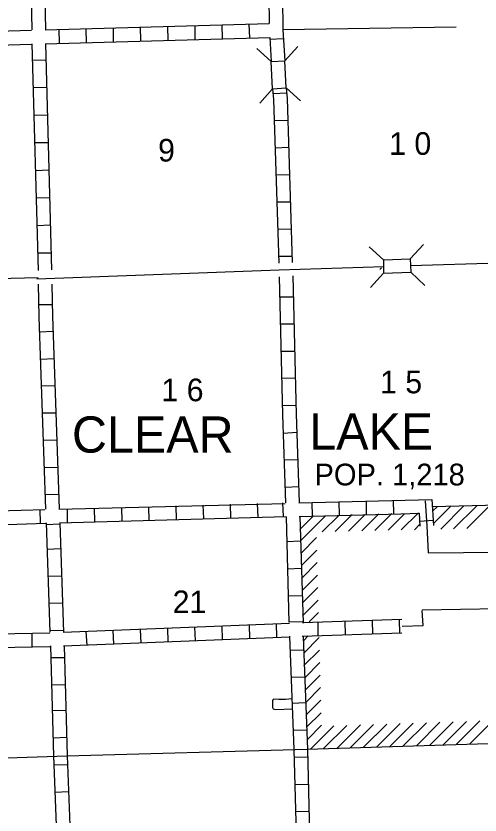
# Model space of a CAD drawing. Extents: x 2058110 to 2407976, y 16174948 to 16550910.
# Drawn here: x 2230798 to 2241041, y 16263138 to 16280776 of the extents above; entities that cross this region are included whole.
import ezdxf

# ---------------------------------------------------------------- set-up
doc = ezdxf.new("R2010")
doc.units = 0
for name, color, linetype in [('L13', 7, 'Continuous'), ('L14', 7, 'Continuous'), ('L16', 7, 'Continuous'), ('L17', 7, 'Continuous'), ('L18', 7, 'Continuous'), ('L3', 7, 'Continuous'), ('L4', 7, 'Continuous'), ('L8', 7, 'Continuous')]:
    doc.layers.add(name, color=color, linetype=linetype)

msp = doc.modelspace()

# ---------------------------------------------------------------- linework, layer by layer
at = {"layer": 'L13'}
msp.add_lwpolyline([(2236691, 16280478), (2240514, 16280537)], dxfattribs=at)
at = {"layer": 'L16'}
for p, q in [((2238831, 16275183), (2238865, 16275218)), ((2239989, 16269946), (2242176, 16270000)), ((2239995, 16269843), (2240102, 16269949)), ((2240011, 16269574), (2240394, 16269956)), ((2240173, 16269451), (2240686, 16269963)), ((2240457, 16269458), (2240976, 16269970)), ((2240752, 16269465), (2241265, 16269977)), ((2238431, 16269408), (2238808, 16269786)), ((2238718, 16269415), (2239098, 16269796)), ((2239010, 16269423), (2239373, 16269786)), ((2239302, 16269430), (2239684, 16269812)), ((2237066, 16269442), (2237367, 16269743)), ((2237082, 16269194), (2237625, 16269738)), ((2237560, 16269387), (2237932, 16269759)), ((2237847, 16269394), (2238222, 16269770)), ((2238139, 16269401), (2238507, 16269770)), ((2239592, 16269437), (2239712, 16269560)), ((2237092, 16268920), (2237434, 16269261)), ((2237097, 16268645), (2237441, 16268988)), ((2237097, 16268360), (2237448, 16268711)), ((2237113, 16268096), (2237455, 16268434)), ((2237113, 16267811), (2237462, 16268160)), ((2237124, 16267536), (2237470, 16267882)), ((2237272, 16267404), (2237477, 16267609)), ((2237143, 16266985), (2237245, 16267092)), ((2237150, 16266713), (2237491, 16267054)), ((2237155, 16266438), (2237499, 16266778)), ((2237177, 16266169), (2237506, 16266502)), ((2237182, 16265894), (2237513, 16266225)), ((2237193, 16265620), (2237520, 16265951)), ((2237203, 16265350), (2237528, 16265675)), ((2237213, 16265075), (2237535, 16265397)), ((2239644, 16264669), (2240155, 16265186)), ((2239931, 16264678), (2240449, 16265196)), ((2240226, 16264688), (2240744, 16265206)), ((2240514, 16264698), (2241037, 16265216)), ((2240807, 16264704), (2241328, 16265225)), ((2237223, 16264800), (2237542, 16265119)), ((2237306, 16264598), (2237815, 16265107)), ((2237587, 16264606), (2238103, 16265117)), ((2237888, 16264615), (2238400, 16265127)), ((2238177, 16264624), (2238689, 16265137)), ((2238471, 16264633), (2238984, 16265147)), ((2238765, 16264642), (2239280, 16265157)), ((2239054, 16264651), (2239569, 16265166)), ((2239341, 16264660), (2239863, 16265176))]:
    msp.add_line(p, q, dxfattribs=at)
at = {"layer": 'L17'}
msp.add_lwpolyline([(2236465, 16265684), (2236458, 16265658), (2236458, 16265515), (2236477, 16265484)], dxfattribs=at)
at = {"layer": 'L18'}
for p, q in [((2236432, 16279770), (2236115, 16280055)), ((2236733, 16279786), (2237018, 16280103)), ((2236432, 16279770), (2236733, 16279786)), ((2236464, 16279168), (2236432, 16279770)), ((2236765, 16279189), (2236733, 16279786)), ((2236464, 16279168), (2236184, 16278851)), ((2236464, 16279168), (2236765, 16279189)), ((2236765, 16279189), (2237082, 16278904)), ((2238908, 16275393), (2238592, 16275678)), ((2239500, 16275419), (2239790, 16275731)), ((2238908, 16275393), (2239500, 16275419)), ((2239500, 16275419), (2239516, 16275118)), ((2238908, 16275393), (2238914, 16275097)), ((2238914, 16275097), (2238623, 16274786)), ((2238914, 16275097), (2239516, 16275118)), ((2239516, 16275118), (2239822, 16274828))]:
    msp.add_line(p, q, dxfattribs=at)
at = {"layer": 'L3'}
for p, q in [((2237224, 16264595), (2241887, 16264737)), ((2231918, 16264447), (2237224, 16264595)), ((2229067, 16264352), (2231918, 16264447))]:
    msp.add_line(p, q, dxfattribs=at)
msp.add_lwpolyline([(2236477, 16265484), (2236526, 16265467), (2236900, 16265485)], dxfattribs=at)
at = {"layer": 'L4'}
for p, q in [((2236606, 16275171), (2238924, 16275245)), ((2239505, 16275271), (2241647, 16275336)), ((2231258, 16274976), (2236606, 16275171)), ((2229526, 16274960), (2231290, 16275002)), ((2239864, 16269520), (2239899, 16268929)), ((2239899, 16268929), (2242208, 16268951)), ((2239765, 16267671), (2242250, 16267710)), ((2239785, 16267323), (2239766, 16267656))]:
    msp.add_line(p, q, dxfattribs=at)
msp.add_lwpolyline([(2239321, 16267308), (2239785, 16267323)], dxfattribs=at)
at = {"layer": 'L8'}
for p, q in [((2236300, 16285504), (2236390, 16280610)), ((2236601, 16285531), (2236691, 16280462)), ((2231052, 16285372), (2231147, 16280472)), ((2231348, 16285388), (2231448, 16280472)), ((2231443, 16280472), (2236390, 16280610)), ((2234141, 16280546), (2234151, 16280245)), ((2234743, 16280562), (2234748, 16280261)), ((2235339, 16280578), (2235350, 16280277)), ((2235941, 16280594), (2235952, 16280293)), ((2226131, 16280319), (2231142, 16280462)), ((2231744, 16280478), (2231749, 16280177)), ((2232340, 16280493), (2232351, 16280192)), ((2232942, 16280509), (2232947, 16280214)), ((2233539, 16280530), (2233549, 16280229)), ((2231443, 16280161), (2236400, 16280303)), ((2236400, 16280261), (2236701, 16280277)), ((2226142, 16280018), (2231142, 16280156)), ((2231147, 16280161), (2231290, 16275155)), ((2231448, 16280161), (2231585, 16275171)), ((2231168, 16279802), (2231464, 16279812)), ((2231184, 16279195), (2231485, 16279205)), ((2236474, 16279063), (2236775, 16279078)), ((2231200, 16278587), (2231501, 16278593)), ((2236501, 16278471), (2236802, 16278476)), ((2231205, 16277980), (2231506, 16277985)), ((2236517, 16277869), (2236818, 16277880)), ((2231226, 16277368), (2231522, 16277378)), ((2236543, 16277273), (2236839, 16277278)), ((2231242, 16276760), (2231543, 16276771)), ((2236559, 16276671), (2236860, 16276676)), ((2231258, 16276153), (2231559, 16276164)), ((2236575, 16276069), (2236876, 16276079)), ((2231274, 16275546), (2231575, 16275551)), ((2236601, 16275472), (2236897, 16275477)), ((2236606, 16275018), (2236680, 16271977)), ((2236907, 16275039), (2236981, 16271977)), ((2231290, 16274860), (2231305, 16274136)), ((2231590, 16274860), (2231606, 16274136)), ((2236622, 16274580), (2236923, 16274580)), ((2231300, 16274411), (2231601, 16274411)), ((2231305, 16274126), (2231448, 16269886)), ((2231606, 16274147), (2231749, 16269896)), ((2236633, 16273978), (2236934, 16273978)), ((2231316, 16273804), (2231617, 16273819)), ((2236649, 16273376), (2236950, 16273376)), ((2231342, 16273202), (2231643, 16273218)), ((2236664, 16272779), (2236965, 16272785)), ((2231358, 16272610), (2231659, 16272621)), ((2236675, 16272177), (2236976, 16272188)), ((2231385, 16272014), (2231680, 16272019)), ((2236680, 16271971), (2236749, 16270028)), ((2236981, 16271987), (2237050, 16270039)), ((2236701, 16271570), (2236997, 16271586)), ((2231400, 16271412), (2231701, 16271422)), ((2236717, 16270979), (2237018, 16270984)), ((2231427, 16270810), (2231722, 16270820)), ((2236738, 16270377), (2237039, 16270387)), ((2231443, 16270213), (2231744, 16270218)), ((2231744, 16269886), (2236738, 16270018)), ((2234341, 16269664), (2234331, 16269960)), ((2234943, 16269680), (2234933, 16269981)), ((2235540, 16269696), (2235535, 16269997)), ((2236142, 16269712), (2236131, 16270013)), ((2236701, 16269727), (2236691, 16270028)), ((2237039, 16270028), (2239980, 16270102)), ((2237340, 16269738), (2237335, 16270039)), ((2237942, 16269754), (2237932, 16270055)), ((2238539, 16269770), (2238533, 16270071)), ((2239141, 16269786), (2239130, 16270086)), ((2239832, 16270073), (2239864, 16269520)), ((2239980, 16270102), (2240014, 16269529)), ((2226400, 16269738), (2231432, 16269881)), ((2231342, 16269580), (2231332, 16269881)), ((2231939, 16269595), (2231934, 16269896)), ((2232541, 16269611), (2232530, 16269912)), ((2233143, 16269627), (2233132, 16269928)), ((2233739, 16269643), (2233734, 16269944)), ((2237050, 16269727), (2239296, 16269790)), ((2239296, 16269790), (2239697, 16269802)), ((2239697, 16269802), (2239714, 16269511)), ((2231759, 16269585), (2236759, 16269727)), ((2236765, 16269722), (2236823, 16267394)), ((2237066, 16269738), (2237134, 16267373)), ((2239708, 16269627), (2240007, 16269645)), ((2226406, 16269426), (2231458, 16269580)), ((2231464, 16269585), (2231548, 16267172)), ((2231464, 16269553), (2231765, 16269564)), ((2231765, 16269585), (2231849, 16267172)), ((2236775, 16269178), (2237076, 16269189)), ((2231485, 16269009), (2231781, 16269020)), ((2236791, 16268576), (2237092, 16268587)), ((2231506, 16268413), (2231807, 16268418)), ((2236807, 16267980), (2237108, 16267985)), ((2231522, 16267811), (2231823, 16267821)), ((2231839, 16267172), (2236839, 16267373)), ((2235355, 16267014), (2235350, 16267309)), ((2235957, 16267035), (2235952, 16267336)), ((2236559, 16267061), (2236548, 16267362)), ((2236823, 16267404), (2237124, 16267410)), ((2237472, 16267093), (2237467, 16267394)), ((2238074, 16267114), (2238064, 16267410)), ((2238676, 16267130), (2238665, 16267431)), ((2239273, 16267146), (2239267, 16267446)), ((2229009, 16267114), (2231543, 16267161)), ((2231158, 16266855), (2231158, 16267151)), ((2231548, 16267214), (2231849, 16267219)), ((2232367, 16266887), (2232351, 16267188)), ((2232958, 16266913), (2232947, 16267214)), ((2233560, 16266934), (2233549, 16267235)), ((2234156, 16266961), (2234151, 16267262)), ((2234758, 16266987), (2234748, 16267288)), ((2231849, 16266871), (2236839, 16267072)), ((2236839, 16267087), (2236935, 16264587)), ((2237140, 16267072), (2237231, 16264595)), ((2229009, 16266813), (2231548, 16266860)), ((2231559, 16266871), (2231627, 16264438)), ((2231860, 16266871), (2231928, 16264448)), ((2236849, 16266776), (2237150, 16266786)), ((2231564, 16266612), (2231865, 16266618)), ((2236865, 16266179), (2237166, 16266185)), ((2231585, 16266010), (2231881, 16266021)), ((2236891, 16265609), (2237192, 16265620)), ((2231601, 16265445), (2231897, 16265451)), ((2236918, 16265012), (2237214, 16265018)), ((2231617, 16264843), (2231918, 16264854)), ((2236935, 16264587), (2237076, 16259426)), ((2237231, 16264595), (2237367, 16259452)), ((2231627, 16264438), (2231818, 16259294)), ((2231928, 16264448), (2232118, 16259294)), ((2236939, 16264414), (2237240, 16264419)), ((2231633, 16264247), (2231934, 16264252)), ((2236950, 16263814), (2237250, 16263819)), ((2231659, 16263645), (2231960, 16263655)), ((2236965, 16263212), (2237266, 16263222))]:
    msp.add_line(p, q, dxfattribs=at)
for points in [[(2236691, 16280472), (2236733, 16279786)], [(2236400, 16280303), (2236432, 16279770)], [(2236464, 16279168), (2236485, 16278936), (2236601, 16275319)], [(2236765, 16279189), (2236781, 16278952), (2236897, 16275335)], [(2237124, 16267388), (2239316, 16267458)], [(2237113, 16267087), (2239316, 16267161)], [(2236892, 16265706), (2236746, 16265691), (2236598, 16265686), (2236484, 16265694), (2236465, 16265684)]]:
    msp.add_lwpolyline(points, dxfattribs=at)

# ---------------------------------------------------------------- texts
at = {"layer": 'L14'}
for s, p in [('9', (2233935, 16277563)), ('1 0', (2239035, 16277711)), ('1 5', (2238834, 16272447)), ('1 6', (2234009, 16272272)), ('21', (2234257, 16267594))]:
    msp.add_text(s, height=500, rotation=359.9999, dxfattribs=at).set_placement(p)
at = {"layer": 'L16'}
for s, height, p in [('CLEAR', 800, (2232034, 16271137)), ('LAKE', 800, (2237272, 16271206)), ('POP. 1,218', 480, (2237387, 16270414))]:
    msp.add_text(s, height=height, rotation=359.9999, dxfattribs=at).set_placement(p)

doc.saveas('drawing.dxf')
